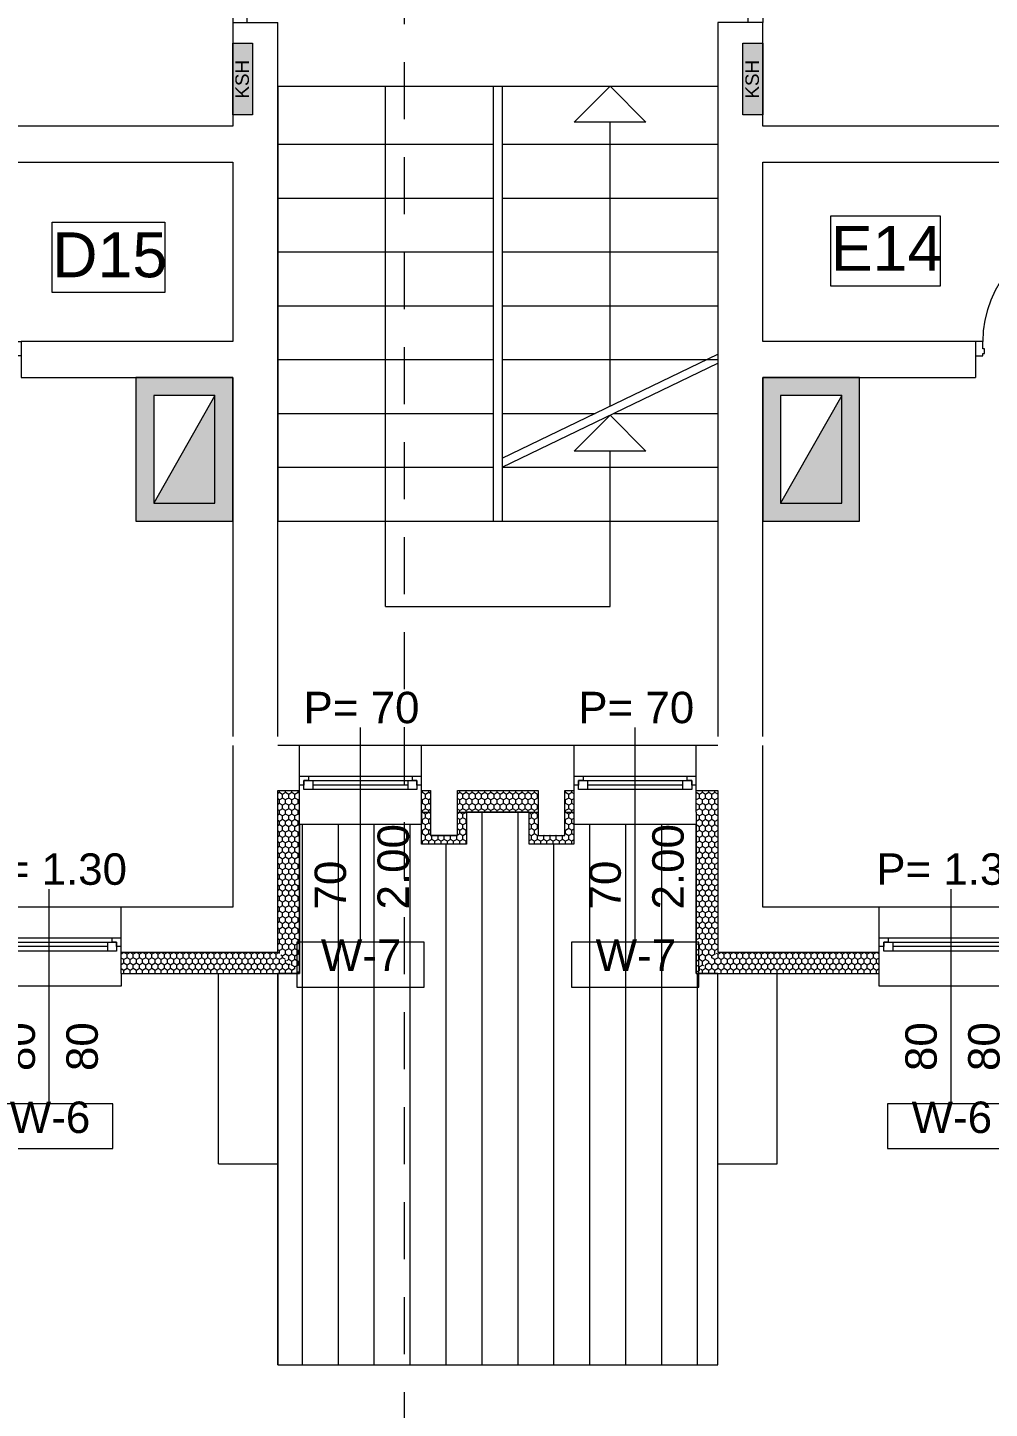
# Model space of a CAD drawing. Header units: feet. Extents: x 2791058 to 2855058, y -67651 to -26651.
# Drawn here: x 2826523 to 2831879, y -58015 to -50324 of the extents above; entities that cross this region are included whole.
import ezdxf
from ezdxf.enums import TextEntityAlignment as Align

# ---------------------------------------------------------------- set-up
doc = ezdxf.new("R2010")
doc.units = ezdxf.units.FT
doc.header["$MEASUREMENT"] = 0
doc.linetypes.add('Long Dashed', pattern=[529.166651, 317.499995, -211.666656])
doc.layers.add('0_muret e jashtme', color=7, linetype='Continuous')
doc.layers.add('Shell - Roof', color=7, linetype='Continuous')
for name, color, linetype, lineweight in [('0_muret e jashtme_Pen_No__1', 7, 'Continuous', 0), ('ARCHICAD Door Markers_Pen_No__60', 230, 'Continuous', 0), ('ARCHICAD Doors_Pen_No__1', 7, 'Continuous', 0), ('ARCHICAD Doors_Pen_No__60', 230, 'Continuous', 0), ('ARCHICAD Window Markers_Pen_No__20', 1, 'Continuous', 0), ('ARCHICAD Windows_Pen_No__20', 1, 'Continuous', 0), ('Shell - Roof_Pen_No__1', 7, 'Continuous', 0), ('Shell - Roof_Pen_No__20', 1, 'Continuous', 0), ('Shell - Roof_Pen_No__21', 7, 'Continuous', 0), ('Structural - Bearing_Pen_No__1', 7, 'Continuous', 0), ('Text blocks_Pen_No__1', 7, 'Continuous', 0), ('Text blocks_Pen_No__2', 8, 'Continuous', 0)]:
    doc.layers.add(name, color=color, linetype=linetype, lineweight=lineweight)
for name, color, linetype, lineweight, true_color in [('0_muret e jashtme_Pen_No__14', 7, 'Continuous', 0, 0xbd8b17), ('Shell - Roof_Pen_No__102', 7, 'Continuous', 0, 0xcccccc), ('Structural - Bearing_Pen_No__102', 7, 'Continuous', 0, 0xcccccc), ('Structural - Bearing_Pen_No__65', 7, 'Continuous', 0, 0x80c2ff)]:
    doc.layers.add(name, color=color, linetype=linetype, lineweight=lineweight, true_color=true_color)
doc.styles.add('GENERATED_STYLE_1', font='arial.ttf')
pattern_1 = [(90, (2247653.822, -76474.967), (-34.6410162, 0), [20, -40]), (90, (2247636.502, -76444.967), (-34.6410162, 0), [20, -40]), (150, (2247653.822, -76454.967), (17.320508, 30), [20, -40]), (150, (2247619.18, -76454.967), (17.320508, 30), [20, -40]), (210, (2247653.822, -76474.967), (-17.320508, 30), [20, -40]), (210, (2247619.18, -76474.967), (-17.320508, 30), [20, -40])]
pattern_2 = [(90, (2247653.822, -76424.967), (-34.6410162, 0), [20, -40]), (90, (2247636.502, -76394.967), (-34.6410162, 0), [20, -40]), (150, (2247653.822, -76404.967), (17.320508, 30), [20, -40]), (150, (2247619.18, -76404.967), (17.320508, 30), [20, -40]), (210, (2247653.822, -76424.967), (-17.320508, 30), [20, -40]), (210, (2247619.18, -76424.967), (-17.320508, 30), [20, -40])]

# ---------------------------------------------------------------- blocks, each defined once
blk = doc.blocks.new('Window 22_5')
at = {"layer": 'ARCHICAD Windows_Pen_No__20', "color": 1, "linetype": 'Continuous', "lineweight": 0}
for p, q in [((-340, 150), (-340, 220)), ((-340, 220), (340, 220)), ((340, 220), (340, 150)), ((-340, 150), (-340, 30)), ((340, 150), (340, 30)), ((-340, 30), (-340, 0)), ((-340, 0), (-315, 0)), ((-340, 0), (-340, -50)), ((-340, 0), (-340, -50)), ((-315, 25), (-265, 25)), ((-315, -25), (-315, 25)), ((-315, 0), (-315, -25)), ((-265, 25), (265, 25)), ((-265, 25), (-265, -25)), ((-265, 25), (265, 25)), ((-265, 0), (265, 0)), ((265, -25), (265, 25)), ((265, 25), (315, 25)), ((315, 25), (315, -25)), ((315, -25), (315, 0)), ((315, 0), (340, 0)), ((340, 30), (340, 0)), ((340, 0), (340, -50)), ((340, 0), (340, -50)), ((-290, -50), (-340, -50)), ((-340, -50), (-340, -220)), ((-315, -25), (-290, -25)), ((-265, -25), (-315, -25)), ((-290, -25), (-290, -50)), ((290, -50), (-290, -50)), ((265, -25), (-265, -25)), ((315, -25), (265, -25)), ((290, -50), (290, -25)), ((290, -25), (315, -25)), ((340, -50), (290, -50)), ((340, -50), (340, -220)), ((-340, -220), (340, -220))]:
    blk.add_line(p, q, dxfattribs=at)
blk = doc.blocks.new('W Marker 22_2')
at = {"layer": 'ARCHICAD Window Markers_Pen_No__20', "color": 1, "linetype": 'Continuous', "lineweight": 0}
for p, q in [((0, -1095), (0, 100)), ((-354.4, -1095), (-354.4, -1345)), ((354.4, -1095), (-354.4, -1095)), ((354.4, -1345), (354.4, -1095)), ((-354.4, -1345), (354.4, -1345))]:
    blk.add_line(p, q, dxfattribs=at)
at = {"layer": 'ARCHICAD Window Markers_Pen_No__20', "color": 1, "lineweight": 0, "style": 'GENERATED_STYLE_1'}
for tag, rotation, p in [('AC_MarkerText_2_1', 90, (-27.5, -912.9)), ('AC_MarkerText_2_0', 90, (322.5, -912.9)), ('AC_MarkerText_4', 180, (416.8, 367)), ('AC_MarkerText_1', 180, (220, -1015.4))]:
    blk.add_attdef(tag, text='', height=175, rotation=rotation, dxfattribs=at).set_placement(p, align=Align.BOTTOM_LEFT)
blk = doc.blocks.new('Wall_12', base_point=(2827666.5, -54272.7))
at = {"layer": '0_muret e jashtme_Pen_No__14', "linetype": 'Continuous', "lineweight": 0, "true_color": 0xbd8b17}
h = blk.add_hatch(dxfattribs=at)
h.set_pattern_fill('STYROFOAM_SM_INSULATION', color=42, style=0, pattern_type=2)
h.set_pattern_definition(pattern_2)
h.paths.add_polyline_path([(2827916.5, -54522.7), (2828036.5, -54642.7), (2828036.5, -54522.7)])
h = blk.add_hatch(dxfattribs=at)
h.set_pattern_fill('STYROFOAM_SM_INSULATION', color=42, style=0, pattern_type=2)
h.set_pattern_definition(pattern_2)
h.paths.add_polyline_path([(2828716.5, -54522.7), (2828716.5, -54642.7), (2828766.5, -54642.7), (2828766.5, -54522.7)])
h = blk.add_hatch(dxfattribs=at)
h.set_pattern_fill('STYROFOAM_SM_INSULATION', color=42, style=0, pattern_type=2)
h.set_pattern_definition(pattern_2)
h.paths.add_polyline_path([(2829365.6, -54522.7), (2828916.5, -54522.7), (2828916.5, -54642.7), (2829365.6, -54642.7)])
h = blk.add_hatch(dxfattribs=at)
h.set_pattern_fill('STYROFOAM_SM_INSULATION', color=42, style=0, pattern_type=2)
h.set_pattern_definition(pattern_2)
h.paths.add_polyline_path([(2829566.5, -54522.7), (2829515.6, -54522.7), (2829515.6, -54642.7), (2829566.5, -54642.7)])
h = blk.add_hatch(dxfattribs=at)
h.set_pattern_fill('STYROFOAM_SM_INSULATION', color=42, style=0, pattern_type=2)
h.set_pattern_definition(pattern_2)
h.paths.add_polyline_path([(2830366.5, -54522.7), (2830246.5, -54522.7), (2830246.5, -54642.7)])
at = {"layer": '0_muret e jashtme_Pen_No__1', "color": 7, "linetype": 'Continuous', "lineweight": 0}
for p, q in [((2828036.5, -54442.7), (2828036.5, -54272.7)), ((2828716.5, -54442.7), (2828716.5, -54272.7)), ((2829566.5, -54442.7), (2829566.5, -54272.7)), ((2830246.5, -54442.7), (2830246.5, -54272.7)), ((2828036.5, -54492.7), (2828036.5, -54442.7)), ((2828716.5, -54492.7), (2828716.5, -54442.7)), ((2829566.5, -54492.7), (2829566.5, -54442.7)), ((2830246.5, -54492.7), (2830246.5, -54442.7)), ((2827916.5, -54522.7), (2828036.5, -54522.7)), ((2828036.5, -54522.7), (2828036.5, -54492.7)), ((2828036.5, -54642.7), (2828036.5, -54522.7)), ((2828716.5, -54522.7), (2828716.5, -54492.7)), ((2828716.5, -54522.7), (2828766.5, -54522.7)), ((2828716.5, -54642.7), (2828716.5, -54522.7)), ((2828766.5, -54522.7), (2828766.5, -54642.7)), ((2828916.5, -54642.7), (2828916.5, -54522.7)), ((2828916.5, -54522.7), (2829365.6, -54522.7)), ((2829365.6, -54522.7), (2829365.6, -54642.7)), ((2829515.6, -54642.7), (2829515.6, -54522.7)), ((2829515.6, -54522.7), (2829566.5, -54522.7)), ((2829566.5, -54522.7), (2829566.5, -54492.7)), ((2829566.5, -54642.7), (2829566.5, -54522.7)), ((2830246.5, -54522.7), (2830246.5, -54492.7)), ((2830246.5, -54522.7), (2830366.5, -54522.7)), ((2830246.5, -54642.7), (2830246.5, -54522.7))]:
    blk.add_line(p, q, dxfattribs=at)
at = {"layer": '0_muret e jashtme_Pen_No__1', "color": 7, "linetype": 'Continuous', "lineweight": 0, "flags": 128}
for points in [[(2828036.5, -54272.7), (2827916.5, -54272.7)], [(2829566.5, -54272.7), (2828716.5, -54272.7)], [(2830366.5, -54272.7), (2830246.5, -54272.7)], [(2828716.5, -54642.7), (2828766.5, -54642.7)], [(2828916.5, -54642.7), (2829365.6, -54642.7)], [(2829515.6, -54642.7), (2829566.5, -54642.7)]]:
    blk.add_lwpolyline(points, dxfattribs=at)
at = {"layer": 'ARCHICAD Window Markers_Pen_No__20', "color": 1, "linetype": 'Continuous', "lineweight": 0}
ref = blk.add_blockref('W Marker 22_2', (2828376.5, -54272.7), dxfattribs=at)
ref.add_attrib('iDimensionToShow', '2.00', dxfattribs={"color": 1, "lineweight": 0, "height": 175, "rotation": 90, "style": 'GENERATED_STYLE_1'}).set_placement((2828699, -55185.6), align=Align.BOTTOM_LEFT)
ref.add_attrib('AC_MarkerText_1', 'W-7', dxfattribs={"color": 1, "lineweight": 0, "height": 175, "style": 'GENERATED_STYLE_1'}).set_placement((2828156.5, -55580.2), align=Align.BOTTOM_LEFT)
ref.add_attrib('AC_MarkerText_2', '70', dxfattribs={"color": 1, "lineweight": 0, "height": 175, "rotation": 90, "style": 'GENERATED_STYLE_1'}).set_placement((2828349, -55185.6), align=Align.BOTTOM_LEFT)
ref.add_attrib('AC_MarkerText_4', 'P= 70', dxfattribs={"color": 1, "lineweight": 0, "height": 175, "style": 'GENERATED_STYLE_1'}).set_placement((2828059.7, -54200.6), align=Align.BOTTOM_LEFT)
ref = blk.add_blockref('W Marker 22_2', (2829906.5, -54272.7), dxfattribs=at)
ref.add_attrib('iDimensionToShow', '2.00', dxfattribs={"color": 1, "lineweight": 0, "height": 175, "rotation": 90, "style": 'GENERATED_STYLE_1'}).set_placement((2830229, -55185.6), align=Align.BOTTOM_LEFT)
ref.add_attrib('AC_MarkerText_1', 'W-7', dxfattribs={"color": 1, "lineweight": 0, "height": 175, "style": 'GENERATED_STYLE_1'}).set_placement((2829686.5, -55580.2), align=Align.BOTTOM_LEFT)
ref.add_attrib('AC_MarkerText_2', '70', dxfattribs={"color": 1, "lineweight": 0, "height": 175, "rotation": 90, "style": 'GENERATED_STYLE_1'}).set_placement((2829879, -55185.6), align=Align.BOTTOM_LEFT)
ref.add_attrib('AC_MarkerText_4', 'P= 70', dxfattribs={"color": 1, "lineweight": 0, "height": 175, "style": 'GENERATED_STYLE_1'}).set_placement((2829589.7, -54200.6), align=Align.BOTTOM_LEFT)
at = {"layer": 'ARCHICAD Windows_Pen_No__20', "color": 1, "linetype": 'Continuous', "lineweight": 0, "zscale": 1000, "rotation": 180}
for p in [(2828376.5, -54492.7), (2829906.5, -54492.7)]:
    blk.add_blockref('Window 22_5', p, dxfattribs=at)
blk = doc.blocks.new('Wall_13', base_point=(2830616.5, -55172.7))
at = {"layer": '0_muret e jashtme_Pen_No__14', "linetype": 'Continuous', "lineweight": 0, "true_color": 0xbd8b17}
h = blk.add_hatch(dxfattribs=at)
h.set_pattern_fill('STYROFOAM_SM_INSULATION', color=42, style=0, pattern_type=2)
h.set_pattern_definition(pattern_2)
h.paths.add_polyline_path([(2830246.5, -54642.7), (2830246.5, -55542.7), (2830366.5, -55422.7), (2830366.5, -54522.7)])
at = {"layer": '0_muret e jashtme_Pen_No__1', "color": 7, "linetype": 'Continuous', "lineweight": 0}
blk.add_line((2830366.5, -54522.7), (2830366.5, -55422.7), dxfattribs=at)
at = {"layer": '0_muret e jashtme_Pen_No__1', "color": 7, "linetype": 'Continuous', "lineweight": 0, "flags": 128}
for points in [[(2830616.5, -55172.7), (2830616.5, -54272.7)], [(2830246.5, -54642.7), (2830246.5, -55542.7)]]:
    blk.add_lwpolyline(points, dxfattribs=at)
blk = doc.blocks.new('Wall_14', base_point=(2827666.5, -55172.7))
at = {"layer": '0_muret e jashtme_Pen_No__14', "linetype": 'Continuous', "lineweight": 0, "true_color": 0xbd8b17}
h = blk.add_hatch(dxfattribs=at)
h.set_pattern_fill('STYROFOAM_SM_INSULATION', color=42, style=0, pattern_type=2)
h.set_pattern_definition(pattern_2)
h.paths.add_polyline_path([(2828036.5, -55542.7), (2828036.5, -54642.7), (2827916.5, -54522.7), (2827916.5, -55422.7)])
at = {"layer": '0_muret e jashtme_Pen_No__1', "color": 7, "linetype": 'Continuous', "lineweight": 0}
blk.add_line((2827916.5, -55422.7), (2827916.5, -54522.7), dxfattribs=at)
at = {"layer": '0_muret e jashtme_Pen_No__1', "color": 7, "linetype": 'Continuous', "lineweight": 0, "flags": 128}
for points in [[(2827666.5, -54272.7), (2827666.5, -55172.7)], [(2828036.5, -55542.7), (2828036.5, -54642.7)]]:
    blk.add_lwpolyline(points, dxfattribs=at)
blk = doc.blocks.new('Storefront 22_2')
at = {"layer": 'ARCHICAD Doors_Pen_No__60', "color": 230, "linetype": 'Continuous', "lineweight": 0}
for p, q in [((420, 840), (420, 920)), ((420, 920), (460, 920)), ((460, 920), (460, 840)), ((420, 840), (440, 840)), ((420, 80), (420, 840)), ((460, 840), (420, 840)), ((440, 840), (460, 840)), ((440, 80), (440, 840)), ((440, 840), (440, 80)), ((440, 840), (440, 80)), ((460, 840), (460, 80)), ((440, 80), (420, 80)), ((420, 0), (420, 80)), ((420, 80), (460, 80)), ((460, 80), (440, 80)), ((460, 80), (460, 0)), ((-500, 0), (-500, -80)), ((-460, 0), (-500, 0)), ((-500, 0), (-500, -80)), ((-500, 0), (-500, -80)), ((-460, -40), (-460, 0)), ((460, 0), (420, 0)), ((460, 0), (460, -40)), ((500, 0), (460, 0)), ((500, -80), (500, 0)), ((500, 0), (500, -80)), ((500, 0), (500, -80)), ((-450, -40), (-460, -40)), ((-460, -80), (-460, -65.4)), ((-460, -65.4), (-450, -65.4)), ((-450, -65.4), (-450, -40)), ((460, -40), (450, -40)), ((450, -40), (450, -65.4)), ((450, -65.4), (460, -65.4)), ((460, -65.4), (460, -80)), ((-500, -80), (-460, -80)), ((-500, -80), (-500, -250)), ((460, -80), (500, -80)), ((500, -80), (500, -250))]:
    blk.add_line(p, q, dxfattribs=at)
blk.add_arc((460, 0), 920, 92.49191, 180, dxfattribs=at)
blk = doc.blocks.new('D Marker 22')
at = {"layer": 'ARCHICAD Door Markers_Pen_No__60', "color": 230, "linetype": 'Continuous', "lineweight": 0}
for p, q in [((0, -1092.9), (0, 300)), ((-327.2, -1092.9), (-327.2, -1407.1)), ((327.2, -1092.9), (-327.2, -1092.9)), ((327.2, -1407.1), (327.2, -1092.9)), ((-327.2, -1407.1), (327.2, -1407.1))]:
    blk.add_line(p, q, dxfattribs=at)
at = {"layer": 'ARCHICAD Door Markers_Pen_No__60', "color": 230, "lineweight": 0, "style": 'GENERATED_STYLE_1'}
for tag, rotation, p in [('AC_MarkerText_3', 270, (-322.5, -327.3)), ('A', 270, (27.5, -327.3)), ('AC_MarkerText_1', 180, (192.8, -1042.5))]:
    blk.add_attdef(tag, text='', height=175, rotation=rotation, dxfattribs=at).set_placement(p, align=Align.BOTTOM_LEFT)
blk = doc.blocks.new('Wall_20', base_point=(2830616.5, -54272.7))
at = {"layer": '0_muret e jashtme_Pen_No__1', "color": 7, "linetype": 'Continuous', "lineweight": 0}
for p, q in [((2830536.5, -49295.7), (2830366.5, -49295.7)), ((2830616.5, -49295.7), (2830536.5, -49295.7)), ((2830536.5, -50295.7), (2830366.5, -50295.7)), ((2830616.5, -50295.7), (2830536.5, -50295.7))]:
    blk.add_line(p, q, dxfattribs=at)
at = {"layer": '0_muret e jashtme_Pen_No__1', "color": 7, "linetype": 'Continuous', "lineweight": 0, "flags": 128}
for points in [[(2830366.5, -48972.7), (2830366.5, -49295.7)], [(2830616.5, -49295.7), (2830616.5, -48972.7)], [(2830366.5, -50295.7), (2830366.5, -54272.7)], [(2830616.5, -50872.7), (2830616.5, -50295.7)], [(2830616.5, -52072.7), (2830616.5, -51072.7)], [(2830616.5, -54272.7), (2830616.5, -52272.7)]]:
    blk.add_lwpolyline(points, dxfattribs=at)
at = {"layer": 'ARCHICAD Door Markers_Pen_No__60', "color": 230, "linetype": 'Continuous', "lineweight": 0}
ref = blk.add_blockref('D Marker 22', (2830366.5, -49795.7), dxfattribs=dict(at, rotation=90))
ref.add_attrib('A', '1.00', dxfattribs={"color": 230, "lineweight": 0, "height": 175, "rotation": 360, "style": 'GENERATED_STYLE_1'}).set_placement((2830750.9, -49711.1), align=Align.BOTTOM_LEFT)
ref.add_attrib('AC_MarkerText_1', 'D-2', dxfattribs={"color": 230, "lineweight": 0, "height": 175, "rotation": 90, "style": 'GENERATED_STYLE_1'}).set_placement((2831764, -49928.5), align=Align.BOTTOM_LEFT)
ref.add_attrib('AC_MarkerText_3', '2.10', dxfattribs={"color": 230, "lineweight": 0, "height": 175, "rotation": 360, "style": 'GENERATED_STYLE_1'}).set_placement((2830750.9, -50061.1), align=Align.BOTTOM_LEFT)
at = {"layer": 'ARCHICAD Doors_Pen_No__60', "color": 230, "linetype": 'Continuous', "lineweight": 0, "xscale": -1, "zscale": 1000, "rotation": 270}
blk.add_blockref('Storefront 22_2', (2830616.5, -49795.7), dxfattribs=at)
blk = doc.blocks.new('D Marker 22_2')
at = {"layer": 'ARCHICAD Door Markers_Pen_No__60', "color": 230, "linetype": 'Continuous', "lineweight": 0}
for p, q in [((327.2, 1157.1), (-327.2, 1157.1)), ((-327.2, 1157.1), (-327.2, 842.9)), ((327.2, 842.9), (327.2, 1157.1)), ((-327.2, 842.9), (327.2, 842.9)), ((0, 842.9), (0, -550))]:
    blk.add_line(p, q, dxfattribs=at)
at = {"layer": 'ARCHICAD Door Markers_Pen_No__60', "color": 230, "lineweight": 0, "style": 'GENERATED_STYLE_1'}
blk.add_attdef('AC_MarkerText_1', text='', height=175, dxfattribs=at).set_placement((-192.8, 912.5), align=Align.BOTTOM_LEFT)
for tag, p in [('AC_MarkerText_3', (-322.5, 657.1)), ('A', (27.5, 657.1))]:
    blk.add_attdef(tag, text='', height=175, rotation=270, dxfattribs=at).set_placement(p, align=Align.BOTTOM_LEFT)
blk = doc.blocks.new('Wall_21', base_point=(2827666.5, -54272.7))
at = {"layer": '0_muret e jashtme_Pen_No__1', "color": 7, "linetype": 'Continuous', "lineweight": 0}
for p, q in [((2827666.5, -49295.7), (2827746.5, -49295.7)), ((2827746.5, -49295.7), (2827916.5, -49295.7)), ((2827666.5, -50295.7), (2827746.5, -50295.7)), ((2827746.5, -50295.7), (2827916.5, -50295.7))]:
    blk.add_line(p, q, dxfattribs=at)
at = {"layer": '0_muret e jashtme_Pen_No__1', "color": 7, "linetype": 'Continuous', "lineweight": 0, "flags": 128}
for points in [[(2827666.5, -48972.7), (2827666.5, -49295.7)], [(2827916.5, -49295.7), (2827916.5, -48972.7)], [(2827666.5, -50295.7), (2827666.5, -50872.7)], [(2827916.5, -54272.7), (2827916.5, -50295.7)], [(2827666.5, -51072.7), (2827666.5, -52072.7)], [(2827666.5, -52272.7), (2827666.5, -54272.7)]]:
    blk.add_lwpolyline(points, dxfattribs=at)
at = {"layer": 'ARCHICAD Door Markers_Pen_No__60', "color": 230, "linetype": 'Continuous', "lineweight": 0}
ref = blk.add_blockref('D Marker 22_2', (2827666.5, -49795.7), dxfattribs=dict(at, rotation=90))
ref.add_attrib('A', '1.00', dxfattribs={"color": 230, "lineweight": 0, "height": 175, "rotation": 360, "style": 'GENERATED_STYLE_1'}).set_placement((2827066.5, -49711.1), align=Align.BOTTOM_LEFT)
ref.add_attrib('AC_MarkerText_1', 'D-2', dxfattribs={"color": 230, "lineweight": 0, "height": 175, "rotation": 90, "style": 'GENERATED_STYLE_1'}).set_placement((2826814, -49928.5), align=Align.BOTTOM_LEFT)
ref.add_attrib('AC_MarkerText_3', '2.10', dxfattribs={"color": 230, "lineweight": 0, "height": 175, "rotation": 360, "style": 'GENERATED_STYLE_1'}).set_placement((2827066.5, -50061.1), align=Align.BOTTOM_LEFT)
at = {"layer": 'ARCHICAD Doors_Pen_No__60', "color": 230, "linetype": 'Continuous', "lineweight": 0, "zscale": 1000, "rotation": 90}
blk.add_blockref('Storefront 22_2', (2827666.5, -49795.7), dxfattribs=at)
blk = doc.blocks.new('Storefront 22_3')
at = {"layer": 'ARCHICAD Doors_Pen_No__1', "color": 7, "linetype": 'Continuous', "lineweight": 0}
for p, q in [((370, 740), (370, 820)), ((370, 820), (410, 820)), ((410, 820), (410, 740)), ((370, 740), (390, 740)), ((370, 80), (370, 740)), ((410, 740), (370, 740)), ((390, 740), (410, 740)), ((390, 80), (390, 740)), ((390, 740), (390, 80)), ((390, 740), (390, 80)), ((410, 740), (410, 80)), ((390, 80), (370, 80)), ((370, 0), (370, 80)), ((370, 80), (410, 80)), ((410, 80), (390, 80)), ((410, 80), (410, 0)), ((-450, 0), (-450, -80)), ((-410, 0), (-450, 0)), ((-450, 0), (-450, -80)), ((-450, 0), (-450, -80)), ((-410, -40), (-410, 0)), ((410, 0), (370, 0)), ((410, 0), (410, -40)), ((450, 0), (410, 0)), ((450, -80), (450, 0)), ((450, 0), (450, -80)), ((450, 0), (450, -80)), ((-400, -40), (-410, -40)), ((-410, -80), (-410, -65.4)), ((-410, -65.4), (-400, -65.4)), ((-400, -65.4), (-400, -40)), ((410, -40), (400, -40)), ((400, -40), (400, -65.4)), ((400, -65.4), (410, -65.4)), ((410, -65.4), (410, -80)), ((-450, -80), (-410, -80)), ((-450, -80), (-450, -200)), ((410, -80), (450, -80)), ((450, -80), (450, -200))]:
    blk.add_line(p, q, dxfattribs=at)
blk.add_arc((410, 0), 820, 92.79603, 180, dxfattribs=at)
blk = doc.blocks.new('Wall_26', base_point=(2836666.5, -50872.7))
at = {"layer": '0_muret e jashtme_Pen_No__1', "color": 7, "linetype": 'Continuous', "lineweight": 0}
for p, q in [((2832999, -50992.7), (2832999, -50872.7)), ((2833899, -50992.7), (2833899, -50872.7)), ((2832999, -51072.7), (2832999, -50992.7)), ((2833899, -51072.7), (2833899, -50992.7))]:
    blk.add_line(p, q, dxfattribs=at)
at = {"layer": '0_muret e jashtme_Pen_No__1', "color": 7, "linetype": 'Continuous', "lineweight": 0, "flags": 128}
for points in [[(2832999, -50872.7), (2830616.5, -50872.7)], [(2834066.5, -50872.7), (2833899, -50872.7)], [(2836666.5, -50872.7), (2834266.5, -50872.7)], [(2830616.5, -51072.7), (2832616.5, -51072.7)], [(2832816.5, -51072.7), (2832999, -51072.7)], [(2833899, -51072.7), (2836666.5, -51072.7)]]:
    blk.add_lwpolyline(points, dxfattribs=at)
at = {"layer": 'ARCHICAD Doors_Pen_No__1', "color": 7, "linetype": 'Continuous', "lineweight": 0, "zscale": 1000, "rotation": 180}
blk.add_blockref('Storefront 22_3', (2833449, -51072.7), dxfattribs=at)
blk = doc.blocks.new('Storefront 22_4')
at = {"layer": 'ARCHICAD Doors_Pen_No__1', "color": 7, "linetype": 'Continuous', "lineweight": 0}
for p, q in [((270, 540), (270, 620)), ((270, 620), (310, 620)), ((310, 620), (310, 540)), ((270, 540), (290, 540)), ((270, 80), (270, 540)), ((310, 540), (270, 540)), ((290, 540), (310, 540)), ((290, 80), (290, 540)), ((290, 540), (290, 80)), ((290, 540), (290, 80)), ((310, 540), (310, 80)), ((290, 80), (270, 80)), ((270, 0), (270, 80)), ((270, 80), (310, 80)), ((310, 80), (290, 80)), ((310, 80), (310, 0)), ((-350, 0), (-350, -80)), ((-310, 0), (-350, 0)), ((-350, 0), (-350, -80)), ((-350, 0), (-350, -80)), ((-310, -40), (-310, 0)), ((310, 0), (270, 0)), ((310, 0), (310, -40)), ((350, 0), (310, 0)), ((350, -80), (350, 0)), ((350, 0), (350, -80)), ((350, 0), (350, -80)), ((-300, -40), (-310, -40)), ((-310, -80), (-310, -65.4)), ((-310, -65.4), (-300, -65.4)), ((-300, -65.4), (-300, -40)), ((310, -40), (300, -40)), ((300, -40), (300, -65.4)), ((300, -65.4), (310, -65.4)), ((310, -65.4), (310, -80)), ((-350, -80), (-310, -80)), ((-350, -80), (-350, -200)), ((310, -80), (350, -80)), ((350, -80), (350, -200))]:
    blk.add_line(p, q, dxfattribs=at)
blk.add_arc((310, 0), 620, 93.69907, 180, dxfattribs=at)
blk = doc.blocks.new('Wall_28', base_point=(2832616.5, -52072.7))
at = {"layer": '0_muret e jashtme_Pen_No__1', "color": 7, "linetype": 'Continuous', "lineweight": 0}
for p, q in [((2831801.9, -52072.7), (2831801.9, -52152.7)), ((2832501.9, -52072.7), (2832501.9, -52152.7)), ((2831801.9, -52152.7), (2831801.9, -52272.7)), ((2832501.9, -52152.7), (2832501.9, -52272.7))]:
    blk.add_line(p, q, dxfattribs=at)
at = {"layer": '0_muret e jashtme_Pen_No__1', "color": 7, "linetype": 'Continuous', "lineweight": 0, "flags": 128}
for points in [[(2831801.9, -52072.7), (2830616.5, -52072.7)], [(2832616.5, -52072.7), (2832501.9, -52072.7)], [(2830616.5, -52272.7), (2831801.9, -52272.7)], [(2832501.9, -52272.7), (2832816.5, -52272.7)]]:
    blk.add_lwpolyline(points, dxfattribs=at)
at = {"layer": 'ARCHICAD Doors_Pen_No__1', "color": 7, "linetype": 'Continuous', "lineweight": 0, "zscale": 1000}
blk.add_blockref('Storefront 22_4', (2832151.9, -52072.7), dxfattribs=at)
blk = doc.blocks.new('Wall_30', base_point=(2821666.5, -50872.7))
at = {"layer": '0_muret e jashtme_Pen_No__1', "color": 7, "linetype": 'Continuous', "lineweight": 0}
for p, q in [((2824377.8, -50992.7), (2824377.8, -50872.7)), ((2825277.8, -50992.7), (2825277.8, -50872.7)), ((2824377.8, -51072.7), (2824377.8, -50992.7)), ((2825277.8, -51072.7), (2825277.8, -50992.7))]:
    blk.add_line(p, q, dxfattribs=at)
at = {"layer": '0_muret e jashtme_Pen_No__1', "color": 7, "linetype": 'Continuous', "lineweight": 0, "flags": 128}
for points in [[(2824016.5, -50872.7), (2821666.5, -50872.7)], [(2824377.8, -50872.7), (2824216.5, -50872.7)], [(2827666.5, -50872.7), (2825277.8, -50872.7)], [(2821666.5, -51072.7), (2824377.8, -51072.7)], [(2825277.8, -51072.7), (2825466.5, -51072.7)], [(2825666.5, -51072.7), (2827666.5, -51072.7)]]:
    blk.add_lwpolyline(points, dxfattribs=at)
at = {"layer": 'ARCHICAD Doors_Pen_No__1', "color": 7, "linetype": 'Continuous', "lineweight": 0, "xscale": -1, "zscale": 1000, "rotation": 180}
blk.add_blockref('Storefront 22_3', (2824827.8, -51072.7), dxfattribs=at)
blk = doc.blocks.new('Wall_32', base_point=(2825666.5, -52072.7))
at = {"layer": '0_muret e jashtme_Pen_No__1', "color": 7, "linetype": 'Continuous', "lineweight": 0}
for p, q in [((2825786.6, -52072.7), (2825786.6, -52152.7)), ((2826486.6, -52072.7), (2826486.6, -52152.7)), ((2825786.6, -52152.7), (2825786.6, -52272.7)), ((2826486.6, -52152.7), (2826486.6, -52272.7))]:
    blk.add_line(p, q, dxfattribs=at)
at = {"layer": '0_muret e jashtme_Pen_No__1', "color": 7, "linetype": 'Continuous', "lineweight": 0, "flags": 128}
for points in [[(2825786.6, -52072.7), (2825666.5, -52072.7)], [(2827666.5, -52072.7), (2826486.6, -52072.7)], [(2825466.5, -52272.7), (2825786.6, -52272.7)], [(2826486.6, -52272.7), (2827666.5, -52272.7)]]:
    blk.add_lwpolyline(points, dxfattribs=at)
at = {"layer": 'ARCHICAD Doors_Pen_No__1', "color": 7, "linetype": 'Continuous', "lineweight": 0, "xscale": -1, "zscale": 1000}
blk.add_blockref('Storefront 22_4', (2826136.6, -52072.7), dxfattribs=at)
blk = doc.blocks.new('Wall_52', base_point=(2829515.6, -54272.7))
at = {"layer": '0_muret e jashtme_Pen_No__1', "color": 7, "linetype": 'Continuous', "lineweight": 0}
for p, q in [((2829365.6, -54522.7), (2829365.6, -54642.7)), ((2829515.6, -54642.7), (2829515.6, -54522.7))]:
    blk.add_line(p, q, dxfattribs=at)
at = {"layer": '0_muret e jashtme_Pen_No__1', "color": 7, "linetype": 'Continuous', "lineweight": 0, "flags": 128}
for points in [[(2829365.6, -54642.7), (2829365.6, -54772.7)], [(2829515.6, -54772.7), (2829515.6, -54642.7)], [(2829365.6, -54772.7), (2829515.6, -54772.7)]]:
    blk.add_lwpolyline(points, dxfattribs=at)
blk = doc.blocks.new('Wall_53', base_point=(2828766.5, -54272.7))
at = {"layer": '0_muret e jashtme_Pen_No__1', "color": 7, "linetype": 'Continuous', "lineweight": 0}
for p, q in [((2828766.5, -54522.7), (2828766.5, -54642.7)), ((2828916.5, -54642.7), (2828916.5, -54522.7))]:
    blk.add_line(p, q, dxfattribs=at)
at = {"layer": '0_muret e jashtme_Pen_No__1', "color": 7, "linetype": 'Continuous', "lineweight": 0, "flags": 128}
for points in [[(2828766.5, -54642.7), (2828766.5, -54772.7)], [(2828916.5, -54772.7), (2828916.5, -54642.7)], [(2828916.5, -54772.7), (2828766.5, -54772.7)]]:
    blk.add_lwpolyline(points, dxfattribs=at)
blk = doc.blocks.new('Line_1', base_point=(2829766.5, -53548.8))
at = {"layer": 'Shell - Roof_Pen_No__1', "color": 7, "linetype": 'Continuous', "lineweight": 0}
for p, q in [((2829766.5, -52482.7), (2829566.5, -52682.7)), ((2829766.5, -52482.7), (2829966.5, -52682.7)), ((2829966.5, -52682.7), (2829566.5, -52682.7)), ((2829766.5, -53548.8), (2829766.5, -52682.7))]:
    blk.add_line(p, q, dxfattribs=at)
blk = doc.blocks.new('Line_2', base_point=(2829766.5, -52432.7))
at = {"layer": 'Shell - Roof_Pen_No__1', "color": 7, "linetype": 'Continuous', "lineweight": 0}
for p, q in [((2829766.5, -50649.4), (2829566.5, -50849.4)), ((2829766.5, -50649.4), (2829966.5, -50849.4)), ((2829966.5, -50849.4), (2829566.5, -50849.4)), ((2829766.5, -52432.7), (2829766.5, -50849.4))]:
    blk.add_line(p, q, dxfattribs=at)
blk = doc.blocks.new('Window 22')
at = {"layer": 'ARCHICAD Windows_Pen_No__20', "color": 1, "linetype": 'Continuous', "lineweight": 0}
for p, q in [((-400, 150), (-400, 220)), ((-400, 220), (400, 220)), ((400, 220), (400, 150)), ((-400, 150), (-400, 30)), ((400, 150), (400, 30)), ((-400, 30), (-400, 0)), ((-400, 0), (-375, 0)), ((-400, 0), (-400, -50)), ((-400, 0), (-400, -50)), ((-375, 25), (-325, 25)), ((-375, -25), (-375, 25)), ((-375, 0), (-375, -25)), ((-325, 25), (325, 25)), ((-325, 25), (-325, -25)), ((-325, 25), (325, 25)), ((-325, 0), (325, 0)), ((325, -25), (325, 25)), ((325, 25), (375, 25)), ((375, 25), (375, -25)), ((375, -25), (375, 0)), ((375, 0), (400, 0)), ((400, 30), (400, 0)), ((400, 0), (400, -50)), ((400, 0), (400, -50)), ((-350, -50), (-400, -50)), ((-400, -50), (-400, -220)), ((-375, -25), (-350, -25)), ((-325, -25), (-375, -25)), ((-350, -25), (-350, -50)), ((350, -50), (-350, -50)), ((325, -25), (-325, -25)), ((375, -25), (325, -25)), ((350, -50), (350, -25)), ((350, -25), (375, -25)), ((400, -50), (350, -50)), ((400, -50), (400, -220)), ((-400, -220), (400, -220))]:
    blk.add_line(p, q, dxfattribs=at)
blk = doc.blocks.new('W Marker 22')
at = {"layer": 'ARCHICAD Window Markers_Pen_No__20', "color": 1, "linetype": 'Continuous', "lineweight": 0}
for p, q in [((354.4, 975), (-354.4, 975)), ((-354.4, 975), (-354.4, 725)), ((354.4, 725), (354.4, 975)), ((-354.4, 725), (354.4, 725)), ((0, 725), (0, -470))]:
    blk.add_line(p, q, dxfattribs=at)
at = {"layer": 'ARCHICAD Window Markers_Pen_No__20', "color": 1, "lineweight": 0, "style": 'GENERATED_STYLE_1'}
for tag, rotation, p in [('AC_MarkerText_1', 180, (220, 1054.6)), ('AC_MarkerText_2_0', 270, (-322.5, 657.1)), ('AC_MarkerText_2_1', 270, (27.5, 657.1)), ('AC_MarkerText_4', 180, (416.8, -328))]:
    blk.add_attdef(tag, text='', height=175, rotation=rotation, dxfattribs=at).set_placement(p, align=Align.BOTTOM_LEFT)

msp = doc.modelspace()

# ---------------------------------------------------------------- hatches: boundary and pattern name
at = {"layer": '0_muret e jashtme_Pen_No__14', "linetype": 'Continuous', "lineweight": 0, "true_color": 0xbd8b17}
h = msp.add_hatch(dxfattribs=at)
h.set_pattern_fill('STYROFOAM_SM_INSULATION', color=42, style=0, pattern_type=2)
h.set_pattern_definition(pattern_1)
h.paths.add_polyline_path([(2828916.457, -54692.699), (2828966.457, -54692.699), (2828966.457, -54872.699), (2828716.457, -54872.699), (2828716.457, -54692.699), (2828766.457, -54692.699), (2828766.457, -54822.699), (2828916.457, -54822.699)])
h = msp.add_hatch(dxfattribs=at)
h.set_pattern_fill('STYROFOAM_SM_INSULATION', color=42, style=0, pattern_type=2)
h.set_pattern_definition(pattern_1)
h.paths.add_polyline_path([(2829365.614, -54692.699), (2829365.614, -54822.699), (2829515.614, -54822.699), (2829515.614, -54692.699), (2829565.614, -54692.699), (2829565.614, -54872.699), (2829315.614, -54872.699), (2829315.614, -54692.699)])
h = msp.add_hatch(dxfattribs=at)
h.set_pattern_fill('STYROFOAM_SM_INSULATION', color=42, style=0, pattern_type=2)
h.set_pattern_definition(pattern_1)
h.paths.add_polyline_path([(2827916.457, -55472.699), (2827044.099, -55472.699), (2827044.099, -55592.699), (2828036.457, -55592.699)])
h = msp.add_hatch(dxfattribs=at)
h.set_pattern_fill('STYROFOAM_SM_INSULATION', color=42, style=0, pattern_type=2)
h.set_pattern_definition(pattern_1)
h.paths.add_polyline_path([(2830366.457, -55472.699), (2830246.457, -55592.699), (2831265.637, -55592.699), (2831265.637, -55472.699)])
at = {"layer": 'Structural - Bearing_Pen_No__1', "linetype": 'Continuous', "lineweight": 0}
h = msp.add_hatch(color=9, dxfattribs=at)
h.paths.add_polyline_path([(2827666.457, -52272.699), (2827126.457, -52272.699), (2827126.457, -53072.699), (2827666.457, -53072.699)])
h.paths.add_polyline_path([(2827566.457, -52372.699), (2827226.457, -52372.699), (2827226.457, -52972.699), (2827566.457, -52972.699)], flags=0)
h = msp.add_hatch(color=9, dxfattribs=at)
h.paths.add_polyline_path([(2831156.457, -52272.699), (2830616.457, -52272.699), (2830616.457, -53072.699), (2831156.457, -53072.699)])
h.paths.add_polyline_path([(2830716.457, -52972.699), (2831056.457, -52972.699), (2831056.457, -52372.699), (2830716.457, -52372.699)], flags=0)
for points in [[(2827566.457, -52372.699), (2827226.457, -52972.699), (2827566.457, -52972.699)], [(2831056.457, -52372.699), (2830716.457, -52972.699), (2831056.457, -52972.699)]]:
    msp.add_hatch(color=8, dxfattribs=at).paths.add_polyline_path(points)
at = {"layer": 'Structural - Bearing_Pen_No__102', "linetype": 'Continuous', "lineweight": 0, "true_color": 0xcccccc}
h = msp.add_hatch(dxfattribs=at)
h.set_pattern_fill('SOLDIER_COURSE', color=254, style=0, pattern_type=2)
h.set_pattern_definition([(90, (2247653.82, -76474.97), (-200, 0), [])])
h.paths.add_polyline_path([(2830366.457, -55592.699), (2830246.457, -55592.699), (2830246.457, -54762.699), (2829565.614, -54762.699), (2829565.614, -54872.699), (2829315.614, -54872.699), (2829315.614, -54692.699), (2828966.457, -54692.699), (2828966.457, -54872.699), (2828716.457, -54872.699), (2828716.457, -54762.699), (2828036.457, -54762.699), (2828036.457, -55592.699), (2827916.457, -55592.699), (2827916.457, -57772.699), (2830366.457, -57772.699)])
at = {"layer": 'Structural - Bearing_Pen_No__65', "linetype": 'Continuous', "lineweight": 0, "true_color": 0x80c2ff}
for points in [[(2827776.457, -50809.552), (2827666.457, -50809.552), (2827666.457, -50409.552), (2827776.457, -50409.552)], [(2830616.457, -50809.552), (2830506.457, -50809.552), (2830506.457, -50409.552), (2830616.457, -50409.552)]]:
    msp.add_hatch(color=151, dxfattribs=at).paths.add_polyline_path(points)

# ---------------------------------------------------------------- linework, layer by layer
at = {"layer": '0_muret e jashtme_Pen_No__1', "color": 7, "linetype": 'Continuous', "lineweight": 0}
for p, q in [((2827044.099, -55392.699), (2827044.099, -55222.699)), ((2831265.637, -55392.699), (2831265.637, -55222.699)), ((2827044.099, -55442.699), (2827044.099, -55392.699)), ((2827044.099, -55472.699), (2827044.099, -55442.699)), ((2831265.637, -55442.699), (2831265.637, -55392.699)), ((2831265.637, -55472.699), (2831265.637, -55442.699)), ((2827044.099, -55472.699), (2827916.457, -55472.699)), ((2827044.099, -55592.699), (2827044.099, -55472.699)), ((2830366.457, -55472.699), (2831265.637, -55472.699)), ((2831265.637, -55592.699), (2831265.637, -55472.699))]:
    msp.add_line(p, q, dxfattribs=at)
at = {"layer": '0_muret e jashtme_Pen_No__1', "color": 7, "linetype": 'Continuous', "lineweight": 0, "flags": 128}
for points in [[(2828916.457, -54692.699), (2828966.457, -54692.699), (2828966.457, -54872.699), (2828716.457, -54872.699), (2828716.457, -54692.699), (2828766.457, -54692.699), (2828766.457, -54822.699), (2828916.457, -54822.699)], [(2829365.614, -54692.699), (2829365.614, -54822.699), (2829515.614, -54822.699), (2829515.614, -54692.699), (2829565.614, -54692.699), (2829565.614, -54872.699), (2829315.614, -54872.699), (2829315.614, -54692.699)]]:
    msp.add_lwpolyline(points, close=True, dxfattribs=at)
for points in [[(2827666.457, -55222.699), (2827044.099, -55222.699)], [(2831265.637, -55222.699), (2830616.457, -55222.699)], [(2827044.099, -55592.699), (2828036.457, -55592.699)], [(2830246.457, -55592.699), (2831265.637, -55592.699)]]:
    msp.add_lwpolyline(points, dxfattribs=at)
at = {"layer": 'Shell - Roof_Pen_No__1', "color": 7, "linetype": 'Continuous', "lineweight": 0}
for p, q in [((2827666.457, -50409.552), (2827776.457, -50409.552)), ((2827666.457, -50809.552), (2827666.457, -50409.552)), ((2827776.457, -50409.552), (2827776.457, -50809.552)), ((2830506.457, -50409.552), (2830616.457, -50409.552)), ((2830506.457, -50809.552), (2830506.457, -50409.552)), ((2830616.457, -50409.552), (2830616.457, -50809.552)), ((2827916.457, -50649.356), (2829116.457, -50649.356)), ((2828516.457, -53548.763), (2828516.457, -50649.356)), ((2829116.457, -50649.356), (2830366.457, -50649.356)), ((2829166.457, -50649.356), (2829166.457, -51572.699)), ((2827776.457, -50809.552), (2827666.457, -50809.552)), ((2830616.457, -50809.552), (2830506.457, -50809.552)), ((2827916.457, -50972.699), (2829116.457, -50972.699)), ((2829166.457, -50972.699), (2830366.457, -50972.699)), ((2827916.457, -51272.699), (2829116.457, -51272.699)), ((2829166.457, -51272.699), (2830366.457, -51272.699)), ((2829166.457, -51572.699), (2830366.457, -51572.699)), ((2829166.457, -51872.699), (2830366.457, -51872.699)), ((2829166.457, -52722.699), (2830366.457, -52142.699)), ((2829166.457, -52172.699), (2830366.457, -52172.699)), ((2829166.457, -52772.699), (2830366.457, -52192.699)), ((2829166.457, -52472.699), (2829683.698, -52472.699)), ((2828516.457, -53548.763), (2829766.457, -53548.763))]:
    msp.add_line(p, q, dxfattribs=at)
at = {"layer": 'Shell - Roof_Pen_No__102', "color": 254, "linetype": 'Continuous', "lineweight": 0, "true_color": 0xcccccc}
for p, q in [((2827586.457, -56652.699), (2827586.457, -55592.699)), ((2827916.457, -57772.699), (2827916.457, -55592.699)), ((2830366.457, -57772.699), (2830366.457, -55592.699)), ((2830696.457, -56652.699), (2830696.457, -55592.699)), ((2827586.457, -56652.699), (2827916.457, -56652.699)), ((2830366.457, -56652.699), (2830696.457, -56652.699)), ((2827916.457, -57772.699), (2830366.457, -57772.699))]:
    msp.add_line(p, q, dxfattribs=at)
at = {"layer": 'Shell - Roof_Pen_No__20', "color": 1, "linetype": 'Long Dashed', "lineweight": 0}
msp.add_line((2828620.973, -37816.597), (2828620.973, -59408.476), dxfattribs=at)
at = {"layer": 'Shell - Roof_Pen_No__21', "color": 7, "linetype": 'Continuous', "lineweight": 0}
for p, q in [((2827916.457, -50649.356), (2827916.457, -53072.699)), ((2829116.457, -50649.356), (2829116.457, -53072.699)), ((2827916.457, -51572.699), (2829116.457, -51572.699)), ((2829166.457, -51572.699), (2829166.457, -53072.699)), ((2827916.457, -51872.699), (2829116.457, -51872.699)), ((2827916.457, -52172.699), (2829116.457, -52172.699)), ((2827916.457, -52472.699), (2829116.457, -52472.699)), ((2829787.147, -52472.699), (2830366.457, -52472.699)), ((2827916.457, -52772.699), (2829116.457, -52772.699)), ((2829166.457, -52772.699), (2830366.457, -52772.699)), ((2827916.457, -53072.699), (2830366.457, -53072.699))]:
    msp.add_line(p, q, dxfattribs=at)
at = {"layer": 'Structural - Bearing_Pen_No__1', "color": 7, "linetype": 'Continuous', "lineweight": 0, "flags": 128}
for points in [[(2827776.457, -50809.552), (2827666.457, -50809.552), (2827666.457, -50409.552), (2827776.457, -50409.552)], [(2830616.457, -50809.552), (2830506.457, -50809.552), (2830506.457, -50409.552), (2830616.457, -50409.552)], [(2827666.457, -52272.699), (2827126.457, -52272.699), (2827126.457, -53072.699), (2827666.457, -53072.699)], [(2831156.457, -52272.699), (2830616.457, -52272.699), (2830616.457, -53072.699), (2831156.457, -53072.699)], [(2827566.457, -52372.699), (2827226.457, -52372.699), (2827226.457, -52972.699), (2827566.457, -52972.699)], [(2827566.457, -52372.699), (2827226.457, -52972.699), (2827566.457, -52972.699)], [(2830716.457, -52972.699), (2831056.457, -52972.699), (2831056.457, -52372.699), (2830716.457, -52372.699)], [(2831056.457, -52372.699), (2830716.457, -52972.699), (2831056.457, -52972.699)]]:
    msp.add_lwpolyline(points, close=True, dxfattribs=at)
at = {"layer": 'Structural - Bearing_Pen_No__102', "color": 254, "linetype": 'Continuous', "lineweight": 0, "true_color": 0xcccccc, "flags": 128}
msp.add_lwpolyline([(2830366.457, -55592.699), (2830246.457, -55592.699), (2830246.457, -54762.699), (2829565.614, -54762.699), (2829565.614, -54872.699), (2829315.614, -54872.699), (2829315.614, -54692.699), (2828966.457, -54692.699), (2828966.457, -54872.699), (2828716.457, -54872.699), (2828716.457, -54762.699), (2828036.457, -54762.699), (2828036.457, -55592.699), (2827916.457, -55592.699), (2827916.457, -57772.699), (2830366.457, -57772.699)], close=True, dxfattribs=at)
at = {"layer": 'Text blocks_Pen_No__2', "color": 8, "linetype": 'Continuous', "lineweight": 0, "flags": 128}
for points in [[(2830995.899, -51371.166), (2831603.902, -51371.166), (2831603.902, -51764.023), (2830995.899, -51764.023)], [(2826660.42, -51407.1), (2827286.711, -51407.1), (2827286.711, -51799.958), (2826660.42, -51799.958)]]:
    msp.add_lwpolyline(points, close=True, dxfattribs=at)

# ---------------------------------------------------------------- block references
at = {"layer": '0_muret e jashtme', "color": 7, "lineweight": 0}
for name, p in [('Wall_21', (2827666.457, -54272.699)), ('Wall_20', (2830616.457, -54272.699)), ('Wall_30', (2821666.457, -50872.699)), ('Wall_26', (2836666.457, -50872.699)), ('Wall_32', (2825666.457, -52072.699)), ('Wall_28', (2832616.457, -52072.699)), ('Wall_12', (2827666.457, -54322.699)), ('Wall_14', (2827666.457, -55222.699)), ('Wall_13', (2830616.457, -55222.699)), ('Wall_53', (2828766.457, -54322.699)), ('Wall_52', (2829515.614, -54322.699))]:
    msp.add_blockref(name, p, dxfattribs=at)
at = {"layer": 'ARCHICAD Window Markers_Pen_No__20', "color": 1, "linetype": 'Continuous', "lineweight": 0}
ref = msp.add_blockref('W Marker 22', (2826644.099, -55592.699), dxfattribs=dict(at, rotation=180))
ref.add_attrib('AC_MarkerText_1', 'W-6', dxfattribs={"color": 1, "lineweight": 0, "height": 175, "style": 'GENERATED_STYLE_1'}).set_placement((2826424.098, -56533.078), align=Align.BOTTOM_LEFT)
ref.add_attrib('AC_MarkerText_2', '80', dxfattribs={"color": 1, "lineweight": 0, "height": 175, "rotation": 90, "style": 'GENERATED_STYLE_1'}).set_placement((2826966.599, -56135.578), align=Align.BOTTOM_LEFT)
ref.add_attrib('AC_MarkerText_2_1', '80', dxfattribs={"color": 1, "lineweight": 0, "height": 175, "rotation": 90, "style": 'GENERATED_STYLE_1'}).set_placement((2826616.599, -56135.578), align=Align.BOTTOM_LEFT)
ref.add_attrib('AC_MarkerText_4', 'P= 1.30', dxfattribs={"color": 1, "lineweight": 0, "height": 175, "style": 'GENERATED_STYLE_1'}).set_placement((2826227.299, -55150.698), align=Align.BOTTOM_LEFT)
ref = msp.add_blockref('W Marker 22', (2831665.637, -55592.699), dxfattribs=dict(at, rotation=180))
ref.add_attrib('AC_MarkerText_1', 'W-6', dxfattribs={"color": 1, "lineweight": 0, "height": 175, "style": 'GENERATED_STYLE_1'}).set_placement((2831445.637, -56533.078), align=Align.BOTTOM_LEFT)
ref.add_attrib('AC_MarkerText_2', '80', dxfattribs={"color": 1, "lineweight": 0, "height": 175, "rotation": 90, "style": 'GENERATED_STYLE_1'}).set_placement((2831988.137, -56135.578), align=Align.BOTTOM_LEFT)
ref.add_attrib('AC_MarkerText_2_1', '80', dxfattribs={"color": 1, "lineweight": 0, "height": 175, "rotation": 90, "style": 'GENERATED_STYLE_1'}).set_placement((2831638.137, -56135.578), align=Align.BOTTOM_LEFT)
ref.add_attrib('AC_MarkerText_4', 'P= 1.30', dxfattribs={"color": 1, "lineweight": 0, "height": 175, "style": 'GENERATED_STYLE_1'}).set_placement((2831248.837, -55150.698), align=Align.BOTTOM_LEFT)
at = {"layer": 'ARCHICAD Windows_Pen_No__20', "color": 1, "linetype": 'Continuous', "lineweight": 0, "zscale": 1000, "rotation": 180}
for p in [(2826644.099, -55442.699), (2831665.637, -55442.699)]:
    msp.add_blockref('Window 22', p, dxfattribs=at)
at = {"layer": 'Shell - Roof', "color": 7, "linetype": 'Continuous', "lineweight": 0}
for name, p in [('Line_2', (2829766.457, -52432.699)), ('Line_1', (2829766.457, -53548.763))]:
    msp.add_blockref(name, p, dxfattribs=at)

# ---------------------------------------------------------------- texts
at = {"layer": 'Text blocks_Pen_No__1', "color": 7, "linetype": 'Continuous', "lineweight": 0, "char_height": 75, "attachment_point": 1, "rotation": 90, "style": 'GENERATED_STYLE_1'}
for insert in [(2827680.375, -50719.013), (2830520.375, -50719.013)]:
    msp.add_mtext('\\A1;{\\pql;\\fArial|b0|i0|c0|p34;KSH}', dxfattribs=dict(at, insert=insert))
at = {"layer": 'Text blocks_Pen_No__2', "color": 8, "linetype": 'Continuous', "lineweight": 0, "char_height": 250, "attachment_point": 1, "style": 'GENERATED_STYLE_1'}
for s, insert in [('\\A1;{\\pql;\\fArial|b0|i0|c0|p34;E1\\fArial|b0|i0|c0|p34;4}', (2830995.899, -51428.309)), ('\\A1;{\\pql;\\fArial|b0|i0|c0|p34;D1\\fArial|b0|i0|c0|p34;5}', (2826660.42, -51464.243))]:
    msp.add_mtext(s, dxfattribs=dict(at, insert=insert))

doc.saveas('drawing.dxf')
